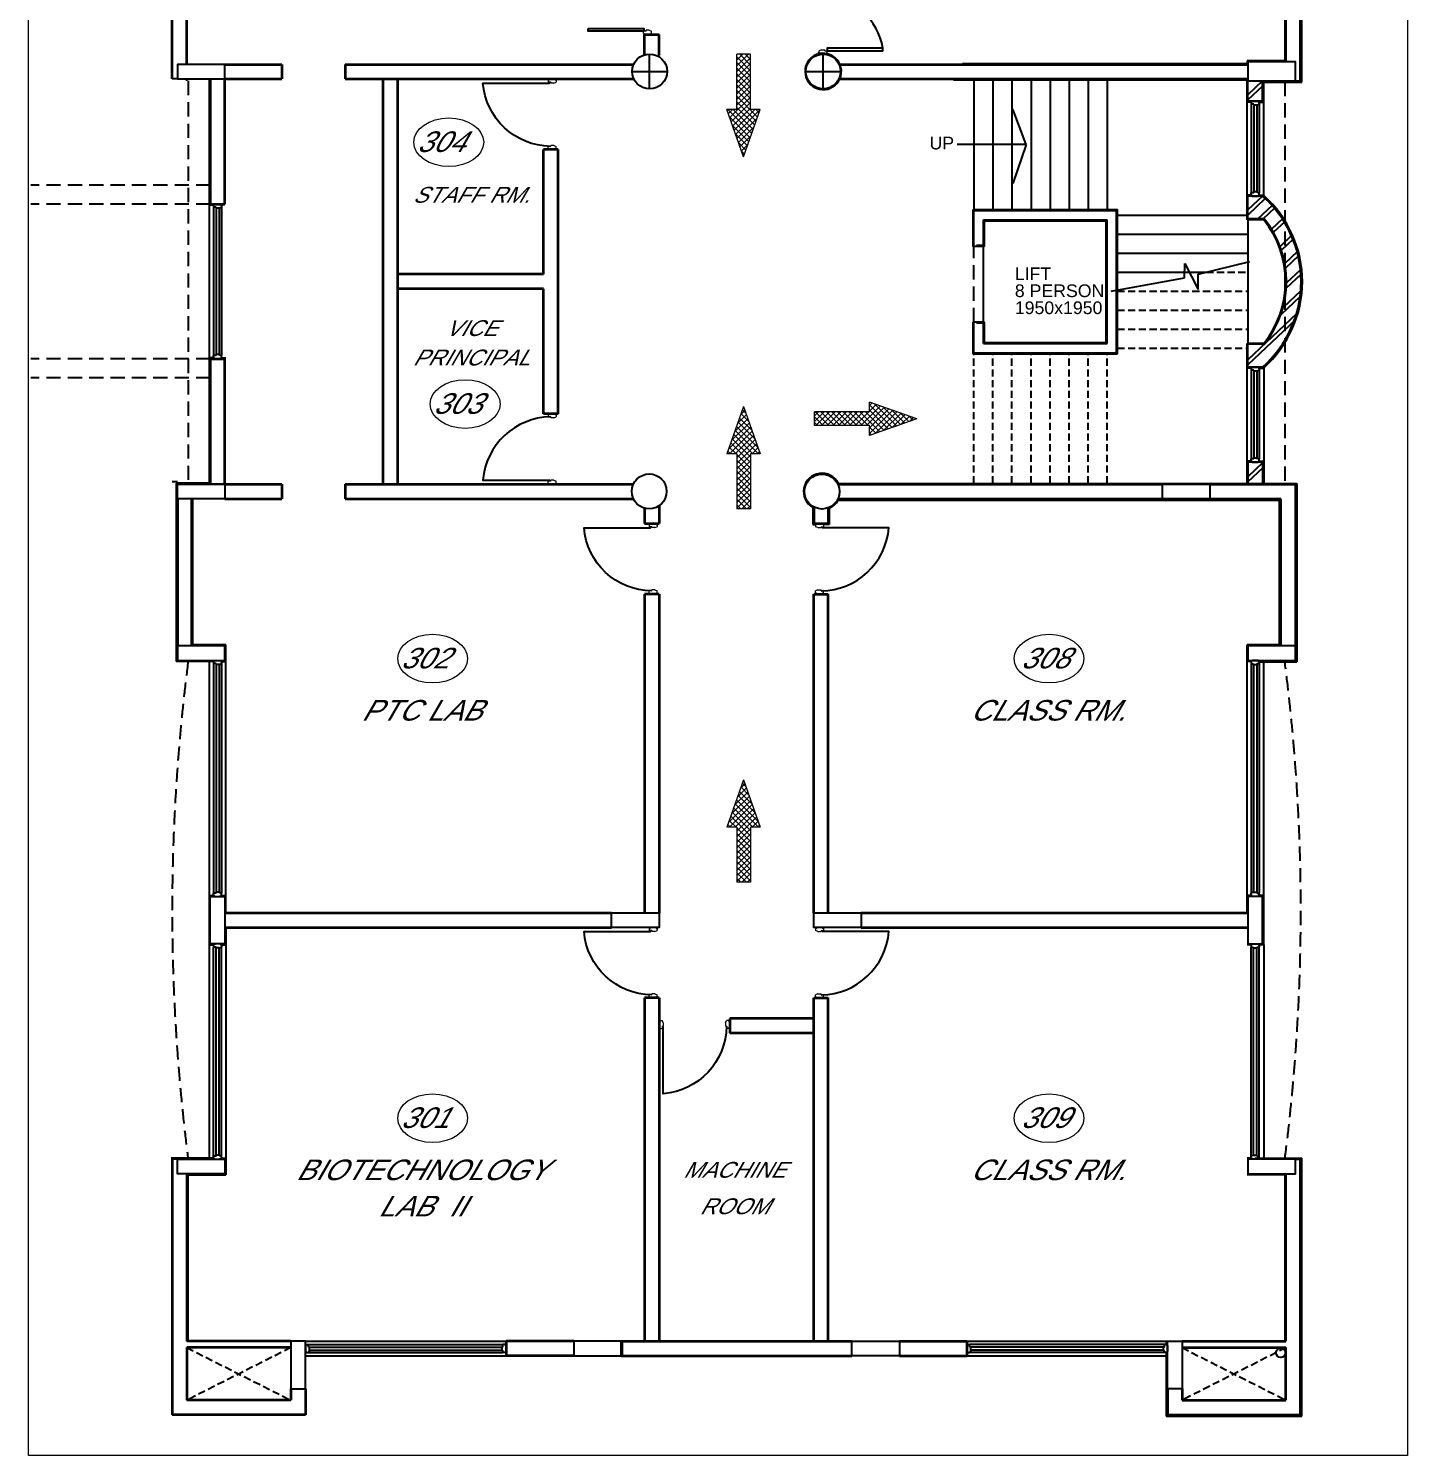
# Model space of a CAD drawing. Extents: x 681461 to 1380439, y -183990 to 19328.
# Drawn here: x 757533 to 779300, y -183990 to -161462 of the extents above; entities that cross this region are included whole.
import ezdxf
from ezdxf.enums import TextEntityAlignment as Align

# ---------------------------------------------------------------- set-up
doc = ezdxf.new("R2010")
doc.units = 0
doc.header["$LTSCALE"] = 900
doc.header["$MEASUREMENT"] = 0
doc.linetypes.add('HIDDEN', pattern=[0.375, 0.25, -0.125])
doc.linetypes.add('HIDDEN2', pattern=[0.1875, 0.125, -0.0625])
for name, color, linetype in [('1', 7, 'CONTINUOUS'), ('DIM', 5, 'CONTINUOUS'), ('door', 163, 'CONTINUOUS'), ('FUR', 2, 'CONTINUOUS'), ('MISC', 7, 'CONTINUOUS'), ('PLA', 9, 'CONTINUOUS'), ('TEXT', 2, 'CONTINUOUS'), ('WALL', 1, 'CONTINUOUS'), ('win', 4, 'CONTINUOUS')]:
    doc.layers.add(name, color=color, linetype=linetype)
doc.layers.add('COL', color=6, linetype='CONTINUOUS', lineweight=25)
doc.styles.add('ROMANS', font='arial.ttf')
pattern_1 = [(45, (62029.65, 5956.05), (-44.194174, 44.194174), []), (135, (62029.65, 5956.05), (-44.194174, -44.194174), [])]

# ---------------------------------------------------------------- blocks, each defined once
blk = doc.blocks.new('REDFRAME')
at = {"layer": '1', "linetype": 'ByBlock', "lineweight": 13}
for p, q in [((-95, 0), (-95, -15)), ((-95, 0), (0, 0)), ((0, 0), (0, -15)), ((-110, -15), (-110, -50)), ((-110, -15), (-95, -15)), ((-110, -15), (-110, -50)), ((-72, -50), (-110, -50)), ((-72, -50), (-72, -65)), ((-22, -65), (-72, -65)), ((-22, -65), (15, -50)), ((0, -15), (15, -15)), ((15, -15), (15, -50))]:
    blk.add_line(p, q, dxfattribs=at)

msp = doc.modelspace()

# ---------------------------------------------------------------- hatches: boundary and pattern name
at = {"layer": 'door', "linetype": 'ByBlock', "lineweight": 13, "ltscale": 1.25}
h = msp.add_hatch(dxfattribs=at)
h.set_pattern_fill('ANSI37', color=3, scale=500)
h.set_pattern_definition(pattern_1)
h.paths.add_polyline_path([(768928.6, -162740.5), (768928.6, -161869.5), (768712.6, -161869.5), (768712.6, -162740.5), (768557.6, -162740.5), (768820.6, -163485.5), (769083.6, -162740.5)])
h = msp.add_hatch(dxfattribs=at)
h.set_pattern_fill('ANSI37', color=3, scale=500, angle=-90)
h.set_pattern_definition([(315, (944940.16, 539169.05), (44.194174, 44.194174), []), (45, (944940.16, 539169.05), (-44.194174, 44.194174), [])])
h.paths.add_polyline_path([(770809.2, -167730), (770809.2, -167885), (771554.2, -167622), (770809.2, -167359), (770809.2, -167514), (769938.2, -167514), (769938.2, -167730)])
h = msp.add_hatch(dxfattribs=at)
h.set_pattern_fill('ANSI37', color=3, scale=500)
h.set_pattern_definition(pattern_1)
h.paths.add_polyline_path([(768928.6, -168175), (769083.6, -168175), (768820.6, -167430), (768557.6, -168175), (768712.6, -168175), (768712.6, -169046), (768928.6, -169046)])
h = msp.add_hatch(dxfattribs=at)
h.set_pattern_fill('ANSI37', color=3, scale=500)
h.set_pattern_definition([(45, (62029.65, 61.05), (-44.194174, 44.194174), []), (135, (62029.65, 61.05), (-44.194174, -44.194174), [])])
h.paths.add_polyline_path([(768928.6, -174070), (769083.6, -174070), (768820.6, -173325), (768557.6, -174070), (768712.6, -174070), (768712.6, -174941), (768928.6, -174941)])

# ---------------------------------------------------------------- linework, layer by layer
at = {"layer": 'COL'}
for points in [[(759882.1, -168657.7), (760632.1, -168657.7), (760632.1, -168887.7), (759882.1, -168887.7)], [(759882.1, -171437.9), (760632.1, -171437.9), (760632.1, -171207.9), (759882.1, -171207.9)], [(776782.1, -171437.9), (777532.1, -171437.9), (777532.1, -171207.9), (776782.1, -171207.9)], [(777012.1, -175912.9), (777012.1, -175162.9), (776782.1, -175162.9), (776782.1, -175912.9)], [(761902.1, -182937.9), (761902.1, -182187.9), (761672.1, -182187.9), (761672.1, -182937.9)], [(766138.7, -182187.9), (766138.7, -182417.9), (766888.7, -182417.9), (766888.7, -182187.9)], [(771278.7, -182187.9), (771278.7, -182417.9), (770528.7, -182417.9), (770528.7, -182187.9)], [(775512.1, -182187.7), (775742.1, -182187.7), (775742.1, -182939.7), (775512.1, -182939.7)]]:
    msp.add_lwpolyline(points, close=True, dxfattribs=at)
at = {"layer": 'COL', "ltscale": 500}
msp.add_lwpolyline([(775432.1, -168658.2), (776182.1, -168658.2), (776182.1, -168887.7), (775432.1, -168887.7)], close=True, dxfattribs=at)
at = {"layer": 'COL', "color": 6, "ltscale": 500}
for points in [[(760402.1, -175162.9), (760632.1, -175162.9), (760632.1, -175912.9), (760402.1, -175912.9)], [(766737.1, -175422.9), (767487.1, -175422.9), (767487.1, -175652.9), (766737.1, -175652.9)], [(769927.1, -175422.9), (770677.1, -175422.9), (770677.1, -175652.9), (769927.1, -175652.9)]]:
    msp.add_lwpolyline(points, close=True, dxfattribs=at)
at = {"layer": 'COL'}
for centre in [(767330.5, -168769.7), (770057.5, -168772.9)]:
    msp.add_circle(centre, 275, dxfattribs=at)
at = {"layer": 'DIM', "ltscale": 500}
msp.add_circle((777299.4, -182368.9), 75, dxfattribs=at)
at = {"layer": 'door', "color": 7, "lineweight": 35, "ltscale": 1.25}
for p, q in [((759802.1, -162257.7), (759802.1, -159474.7)), ((777611.8, -162289.7), (777611.8, -159474.7)), ((760032.1, -162027.7), (760032.1, -159704.7)), ((777381.8, -161989.7), (777381.8, -159704.7)), ((767257.1, -161555.3), (767487.1, -161555.3)), ((767257.1, -161889.9), (767257.1, -161555.3)), ((767487.1, -161889.9), (767487.1, -161555.3)), ((760632.1, -162027.7), (761532.1, -162027.7)), ((761532.1, -162027.7), (761532.1, -162257.7)), ((762532.1, -162027.7), (762532.1, -162257.7)), ((762532.1, -162027.7), (767086, -162027.7)), ((770341.1, -162027.7), (776782.1, -162027.7)), ((760402.1, -162257.7), (760402.1, -164234.7)), ((760632.1, -162257.7), (761532.1, -162257.7)), ((760632.1, -164234.7), (760632.1, -162257.7)), ((762532.1, -162257.7), (767088.7, -162257.7)), ((763132.1, -168657.7), (763132.1, -162257.7)), ((763362.1, -168657.7), (763362.1, -162257.7)), ((770338.5, -162257.7), (776782.1, -162257.7)), ((765662.1, -165342.7), (765662.1, -163372.4)), ((765892.1, -163372.4), (765662.1, -163372.4)), ((765892.1, -167543.1), (765892.1, -163372.4)), ((760402.1, -164234.7), (760632.1, -164234.7)), ((765662.1, -165342.7), (763362.1, -165342.7)), ((765662.1, -165572.7), (763362.1, -165572.7)), ((765662.1, -167543.1), (765662.1, -165572.7)), ((760402.1, -166674.7), (760402.1, -168657.7)), ((760402.1, -166674.7), (760632.1, -166674.7)), ((760632.1, -168657.7), (760632.1, -166674.7)), ((765892.1, -167543.1), (765662.1, -167543.1)), ((760632.1, -168657.7), (761532.1, -168657.7)), ((761532.1, -168657.7), (761532.1, -168887.7)), ((762532.1, -168657.7), (762532.1, -168887.7)), ((762532.1, -168657.7), (767079.4, -168657.7)), ((770307.2, -168657.7), (775432.1, -168657.7)), ((776182.1, -168657.7), (776782.1, -168657.7)), ((776745, -168657.7), (777532.1, -168657.7)), ((777532.1, -168657.7), (777532.1, -171207.9)), ((759882.1, -168887.7), (759882.1, -171207.9)), ((760112.1, -171207.9), (760112.1, -168887.7)), ((760632.1, -168887.7), (761532.1, -168887.7)), ((762532.1, -168887.7), (767082.1, -168887.7)), ((770307.4, -168887.7), (775432.1, -168887.7)), ((776182.1, -168887.7), (777302.1, -168887.7)), ((777302.1, -171207.9), (777302.1, -168887.7)), ((767257.1, -169034.8), (767257.1, -169276.7)), ((767487.1, -168995.8), (767487.1, -169276.7)), ((769927.1, -169015.1), (769927.1, -169276.7)), ((770157.1, -169029.2), (770157.1, -169276.7)), ((767257.1, -169276.7), (767487.1, -169276.7)), ((769927.1, -169276.7), (770157.1, -169276.7)), ((767257.1, -170391.4), (767257.1, -175422.9)), ((767487.1, -170391.4), (767257.1, -170391.4)), ((767487.1, -170391.4), (767487.1, -175422.9)), ((769927.1, -175422.9), (769927.1, -170391.4)), ((769927.1, -170391.4), (770157.1, -170391.4)), ((770157.1, -175422.9), (770157.1, -170391.4)), ((760632.1, -175422.9), (766737.1, -175422.9)), ((770677.1, -175422.9), (776782.1, -175422.9)), ((760632.1, -175652.9), (766737.1, -175652.9)), ((770677.1, -175652.9), (776782.1, -175652.9)), ((767257.1, -176767.6), (767257.1, -182186.9)), ((767487.1, -176767.6), (767257.1, -176767.6)), ((767487.1, -176767.6), (767487.1, -182186.9)), ((769927.1, -182186.9), (769927.1, -176767.6)), ((769927.1, -176767.6), (770157.1, -176767.6)), ((770157.1, -182186.9), (770157.1, -176767.6)), ((769927.1, -177092.9), (768601.8, -177092.9)), ((768601.8, -177092.9), (768601.8, -177322.9)), ((769927.1, -177322.9), (768601.8, -177322.9)), ((759802.1, -179312.9), (759802.1, -183347.9)), ((777612.1, -183347.9), (777612.1, -179312.9)), ((760032.1, -179542.9), (760032.1, -182187.9)), ((777382.1, -182187.9), (777382.1, -179542.9)), ((761672.1, -182187.9), (760032.1, -182187.9)), ((765072.1, -182187.9), (765072.1, -182417.9)), ((766138.7, -182187.9), (765072.1, -182187.9)), ((766888.7, -182187.9), (770528.7, -182187.9)), ((771278.7, -182187.9), (772342.1, -182187.8)), ((772342.1, -182187.8), (772342.1, -182417.9)), ((775742.1, -182187.9), (777382.1, -182187.9)), ((760032.1, -182287.9), (760032.1, -183117.9)), ((761672.1, -182287.9), (760032.1, -182287.9)), ((766138.7, -182417.9), (765072.1, -182417.9)), ((766888.7, -182417.9), (770528.7, -182417.9)), ((771278.7, -182417.7), (772342.1, -182417.7)), ((775742.1, -182287.9), (777382.1, -182287.9)), ((777382.1, -183117.9), (777382.1, -182287.9)), ((761672.1, -183117.9), (760032.1, -183117.9)), ((761672.1, -182937.9), (761672.1, -183117.9)), ((761902.1, -182937.9), (761902.1, -183347.9)), ((775512.1, -182939.7), (775512.1, -183347.9)), ((775742.1, -182939.7), (775742.1, -183117.9)), ((775742.1, -183117.9), (777382.1, -183117.9)), ((761902.1, -183347.9), (759802.1, -183347.9)), ((775512.1, -183347.9), (777612.1, -183347.9))]:
    msp.add_line(p, q, dxfattribs=at)
at = {"layer": 'door', "color": 4, "linetype": 'ByBlock', "ltscale": 1.25}
for p, q in [((767337.1, -162414.7), (767337.1, -161864.7)), ((770077.1, -162414.7), (770077.1, -161864.7)), ((767062.1, -162139.7), (767612.1, -162139.7)), ((769802.1, -162139.7), (770352.1, -162139.7))]:
    msp.add_line(p, q, dxfattribs=at)
at = {"layer": 'door', "color": 3, "linetype": 'ByBlock', "lineweight": 13, "ltscale": 1.25}
for p, q in [((768712.6, -162740.5), (768712.6, -161869.5)), ((768928.6, -161869.5), (768712.6, -161869.5)), ((768928.6, -162740.5), (768928.6, -161869.5)), ((768820.6, -163485.5), (768557.6, -162740.5)), ((768712.6, -162740.5), (768557.6, -162740.5)), ((768820.6, -163485.5), (769083.6, -162740.5)), ((769083.6, -162740.5), (768928.6, -162740.5)), ((771554.2, -167622), (770809.2, -167359)), ((770809.2, -167514), (770809.2, -167359)), ((768820.6, -167430), (768557.6, -168175)), ((768820.6, -167430), (769083.6, -168175)), ((770809.2, -167514), (769938.2, -167514)), ((769938.2, -167730), (769938.2, -167514)), ((770809.2, -167730), (769938.2, -167730)), ((771554.2, -167622), (770809.2, -167885)), ((770809.2, -167885), (770809.2, -167730)), ((768712.6, -168175), (768557.6, -168175)), ((768712.6, -168175), (768712.6, -169046)), ((769083.6, -168175), (768928.6, -168175)), ((768928.6, -168175), (768928.6, -169046)), ((768928.6, -169046), (768712.6, -169046)), ((768820.6, -173325), (768557.6, -174070)), ((768820.6, -173325), (769083.6, -174070)), ((768712.6, -174070), (768557.6, -174070)), ((768712.6, -174070), (768712.6, -174941)), ((769083.6, -174070), (768928.6, -174070)), ((768928.6, -174070), (768928.6, -174941)), ((768928.6, -174941), (768712.6, -174941))]:
    msp.add_line(p, q, dxfattribs=at)
at = {"layer": 'door', "color": 222, "linetype": 'ByBlock', "lineweight": 13, "ltscale": 1.25}
msp.add_lwpolyline([(757532.6, -120785.9), (779299.6, -120785.9), (779299.6, -183990), (757532.6, -183990)], close=True, dxfattribs=at)
at = {"layer": 'door', "color": 4, "linetype": 'ByBlock', "lineweight": 9, "ltscale": 1.25}
for centre in [(764166.6, -163257), (764424.6, -167391), (763910.6, -171410), (773641.6, -171410), (763910.6, -178665), (773641.6, -178665)]:
    msp.add_ellipse(centre, major_axis=(-551, 0), ratio=0.6969147, dxfattribs=at)
at = {"layer": 'FUR', "color": 2}
for p, q in [((775778, -165400.4), (775783.3, -165171.6)), ((775783.3, -165171.6), (775996.6, -165581.8)), ((775996.6, -165338.7), (776808.9, -165139.4)), ((775996.6, -165581.8), (775996.6, -165338.7)), ((774620.9, -165609.6), (775778, -165400.4))]:
    msp.add_line(p, q, dxfattribs=at)
at = {"layer": 'MISC', "color": 1, "linetype": 'HIDDEN2'}
for p, q in [((776122.8, -165307.7), (776782.1, -165307.7)), ((774722.1, -165607.7), (776782.1, -165607.7)), ((774722.1, -165907.7), (776782.1, -165907.7)), ((774722.1, -166207.7), (776782.1, -166207.7)), ((772457.1, -168642.7), (772457.1, -166597.7)), ((772757.1, -168642.7), (772757.1, -166597.7)), ((773057.1, -168642.7), (773057.1, -166597.7)), ((773357.1, -168642.7), (773357.1, -166597.7)), ((773657.1, -168642.7), (773657.1, -166597.7)), ((773957.1, -168642.7), (773957.1, -166597.7)), ((774257.1, -168642.7), (774257.1, -166597.7)), ((774557.1, -168642.7), (774557.1, -166597.7)), ((774722.1, -166507.7), (776767.1, -166507.7))]:
    msp.add_line(p, q, dxfattribs=at)
at = {"layer": 'PLA'}
for p, q in [((759862.1, -168637.7), (759862.1, -171452.9)), ((760382.1, -168637.7), (759862.1, -168637.7)), ((760127.1, -171192.9), (760127.1, -168902.7)), ((769912.1, -169023.9), (769912.1, -169291.7)), ((770172.1, -169036.1), (770172.1, -169291.7)), ((769912.1, -169291.7), (769957.1, -169291.7)), ((770172.1, -169291.7), (770082.1, -169291.7)), ((760647.1, -175407.9), (760647.1, -171192.9)), ((760454.6, -171452.9), (759862.1, -171452.9)), ((760382.1, -171452.9), (760382.1, -175147.9)), ((760579.6, -171452.9), (760647.1, -171452.9)), ((760382.1, -175147.9), (760454.6, -175147.9)), ((760579.6, -175147.9), (760647.1, -175147.9)), ((760647.1, -175667.9), (760647.1, -179297.9)), ((760382.1, -175927.9), (760382.1, -179297.9)), ((777032.1, -175927.9), (777032.1, -179297.9))]:
    msp.add_line(p, q, dxfattribs=at)
at = {"layer": 'PLA', "linetype": 'ByBlock'}
for p, q in [((770316.6, -168642.7), (777552.1, -168642.7)), ((777552.1, -168642.7), (777552.1, -171457.9)), ((770312.5, -168907.7), (777282.1, -168907.7)), ((777282.1, -171192.9), (777282.1, -168907.7)), ((776767.1, -175407.9), (776767.1, -171192.9)), ((777282.1, -171192.9), (776767.1, -171192.9)), ((776834.6, -171452.9), (776767.1, -171452.9)), ((776959.6, -171457.9), (777552.1, -171457.9)), ((777032.1, -175927.9), (777032.1, -171457.9)), ((776834.6, -175147.9), (776767.1, -175147.9)), ((777032.1, -175147.9), (776959.6, -175147.9)), ((776892.1, -179297.9), (777632.1, -179297.9)), ((777632.1, -183367.9), (777632.1, -179297.9)), ((777367.1, -179557.9), (776767.1, -179557.9)), ((777367.1, -182172.7), (777367.1, -179557.9)), ((775492.1, -183367.9), (777632.1, -183367.9))]:
    msp.add_line(p, q, dxfattribs=at)
at = {"layer": 'PLA', "color": 8, "linetype": 'ByBlock'}
for p, q in [((760382.1, -175147.9), (760382.1, -175927.9)), ((760382.1, -175927.9), (760454.6, -175927.9)), ((760579.6, -175927.9), (760647.1, -175927.9)), ((776834.6, -175927.9), (776767.1, -175927.9)), ((777032.1, -175927.9), (776959.6, -175927.9))]:
    msp.add_line(p, q, dxfattribs=at)
at = {"layer": 'PLA', "color": 8}
msp.add_line((760647.1, -175927.9), (760647.1, -175667.9), dxfattribs=at)
at = {"layer": 'PLA', "color": 6, "ltscale": 500}
for points in [[(759882.1, -179312.9), (760632.1, -179312.9), (760632.1, -179542.9), (759882.1, -179542.9)], [(777532.1, -179312.9), (776782.1, -179312.9), (776782.1, -179542.9), (777532.1, -179542.9)]]:
    msp.add_lwpolyline(points, close=True, dxfattribs=at)
at = {"layer": 'PLA', "linetype": 'ByBlock'}
msp.add_arc((770057.5, -168772.9), 290, 26.68161, 239.92592, dxfattribs=at)
at = {"layer": 'PLA'}
msp.add_arc((770057.5, -168769.7), 290, 293.29294, 331.58461, dxfattribs=at)
at = {"layer": 'WALL', "color": 8, "linetype": 'ByBlock'}
for p, q in [((777631.8, -162309.7), (777631.8, -159459.7)), ((770014.6, -161849.7), (769994.6, -161849.7)), ((776767.1, -161974.7), (776767.1, -162012.7)), ((772132.1, -162272.7), (776767.1, -162272.7)), ((776767.1, -164482.7), (776767.1, -162272.7)), ((777012.1, -162289.7), (776782.1, -162507.8)), ((777012.1, -162370.6), (776782.1, -162588.7)), ((777032.1, -164098.7), (777032.1, -162309.7)), ((777032.1, -162309.7), (777631.8, -162309.7)), ((776834.6, -162622.7), (776767.1, -162622.7)), ((776959.6, -162622.7), (777032.1, -162622.7)), ((776834.6, -162657.7), (776834.6, -164057.7)), ((776872.6, -162672.7), (776872.6, -164042.7)), ((776922.6, -162672.7), (776922.6, -164042.7)), ((776959.6, -162657.7), (776959.6, -164057.7)), ((776834.6, -164092.7), (776767.1, -164092.7)), ((777012.1, -164107.7), (776782.1, -164325.8)), ((777055.6, -164147.4), (776782.1, -164406.7)), ((776959.6, -164092.7), (777032.1, -164092.7)), ((760454.6, -164249.7), (760382.1, -164249.7)), ((760454.6, -164284.7), (760454.6, -166624.7)), ((760492.6, -164299.7), (760492.6, -166609.7)), ((760542.6, -164299.7), (760542.6, -166609.7)), ((760579.6, -164284.7), (760579.6, -166624.7)), ((777162.1, -164254.7), (776932.1, -164472.8)), ((777199.5, -164300.2), (777022.8, -164467.7)), ((777032.3, -164482.7), (776767.1, -164482.7)), ((777325.1, -164466.7), (777154, -164628.9)), ((777362.5, -164512.2), (777185.8, -164679.7)), ((777469, -164731.4), (777288.8, -164902.2)), ((777492.1, -164790.4), (777310.3, -164962.8)), ((777559.6, -164988.9), (777364.4, -165174)), ((777582.7, -165047.9), (777375.6, -165244.2)), ((777616.7, -165345.3), (777386.7, -165563.4)), ((777611.6, -165269.3), (777390.1, -165479.3)), ((777599.7, -165699.3), (777299.6, -165983.8)), ((777614.2, -165604.7), (777335.5, -165868.9)), ((777546.9, -165966.7), (776782.1, -166691.6)), ((777532.4, -166061.3), (776782.1, -166772.5)), ((776767.1, -168642.7), (776767.1, -166432.7)), ((777039.5, -166432.7), (776767.1, -166432.7)), ((760454.6, -166659.7), (760382.1, -166659.7)), ((760579.6, -166659.7), (760647.1, -166659.7)), ((776834.6, -166822.7), (776767.1, -166822.7)), ((776834.6, -166857.7), (776834.6, -168257.7)), ((776872.6, -166872.7), (776872.6, -168242.7)), ((776922.6, -166872.7), (776922.6, -168242.7)), ((776959.6, -166822.7), (777032.1, -166822.7)), ((776959.6, -166857.7), (776959.6, -168257.7)), ((777032.1, -166816.7), (777032.1, -168638.2)), ((776834.6, -168292.7), (776767.1, -168292.7)), ((777012.1, -168320.6), (776782.1, -168538.7)), ((777012.1, -168401.5), (776782.1, -168619.6)), ((776959.6, -168292.7), (777032.1, -168292.7)), ((776834.6, -171487.9), (776834.6, -175112.9)), ((776871.6, -171502.9), (776871.6, -175097.9)), ((776921.6, -171502.9), (776921.6, -175098)), ((776959.6, -171487.9), (776959.6, -175112.8)), ((760382.1, -177492.5), (760382.1, -177492.5)), ((777032.1, -177492.5), (777032.1, -177492.5)), ((761902.1, -182187.9), (765072.1, -182187.9)), ((761952.1, -182240.4), (765022.1, -182240.4)), ((766903.7, -182172.9), (766903.7, -182437.9)), ((772342.1, -182187.8), (775512.1, -182187.7)), ((775462.1, -182240.4), (772392.1, -182240.4)), ((761902.1, -182417.9), (765072.1, -182417.9)), ((761952.1, -182365.4), (765022.1, -182365.4)), ((761967.1, -182278.4), (765007.1, -182278.4)), ((761967.1, -182328.4), (765007.1, -182328.4)), ((772342.1, -182417.8), (775512.1, -182417.7)), ((775462.1, -182365.4), (772392.1, -182365.4)), ((775447.1, -182278.4), (772407.1, -182278.4)), ((775447.1, -182328.4), (772407.1, -182328.4)), ((775492.1, -182437.7), (775492.1, -183367.9))]:
    msp.add_line(p, q, dxfattribs=at)
at = {"layer": 'WALL', "color": 8}
for p, q in [((777366.8, -161974.7), (777366.8, -159719.7)), ((772277.1, -162012.7), (776767.1, -162012.7)), ((777366.8, -161974.7), (776767.1, -161974.7)), ((760382.1, -162277.7), (760382.1, -168637.7)), ((772442.1, -164317.7), (774722.1, -164317.7)), ((772442.1, -164901.8), (772442.1, -164317.7)), ((774722.1, -166597.7), (774722.1, -164317.7)), ((772622.1, -164497.7), (774542.1, -164497.7)), ((772622.1, -164901.8), (772622.1, -164497.7)), ((774542.1, -166417.7), (774542.1, -164497.7)), ((772622.1, -164901.8), (772442.1, -164901.8)), ((772442.1, -166597.7), (772442.1, -166098.4)), ((772622.1, -166098.4), (772442.1, -166098.4)), ((772622.1, -166417.7), (772622.1, -166098.4)), ((772622.1, -166417.7), (774542.1, -166417.7)), ((772442.1, -166597.7), (774722.1, -166597.7)), ((760382.1, -168637.7), (759862.1, -168637.7)), ((760647.1, -171192.9), (760127.1, -171192.9)), ((760454.6, -179297.9), (759782.1, -179297.9)), ((760579.6, -179297.9), (760647.1, -179297.9)), ((760647.1, -179297.9), (760647.1, -179557.9)), ((776834.6, -179297.9), (776767.1, -179297.9)), ((760047.1, -179557.9), (760647.1, -179557.9)), ((760047.1, -179557.9), (760047.1, -182172.9)), ((775497.1, -182240.4), (775497.1, -182172.9)), ((775492.1, -182365.4), (775492.1, -182437.9))]:
    msp.add_line(p, q, dxfattribs=at)
at = {"layer": 'WALL'}
for p, q in [((759882.1, -162257.7), (759802.1, -162257.7)), ((776782.1, -162607.7), (776782.1, -162289.7)), ((777012.1, -162607.7), (777012.1, -162289.7)), ((777532.1, -162289.7), (777611.8, -162289.7)), ((777012.1, -162607.7), (776782.1, -162607.7)), ((776782.1, -164467.7), (776782.1, -164107.7)), ((777012.1, -164107.7), (776782.1, -164107.7)), ((777039.5, -164467.7), (776782.1, -164467.7)), ((776782.1, -164482.7), (776782.1, -166432.7)), ((772607.1, -166098.4), (772607.1, -164886.8)), ((776782.1, -166807.7), (776782.1, -166447.7)), ((777039.5, -166447.7), (776782.1, -166447.7)), ((777012.1, -166807.7), (776782.1, -166807.7)), ((760402.1, -168364.7), (760402.1, -168657.7)), ((760632.1, -168657.7), (760632.1, -168364.7)), ((777012.1, -168307.7), (776782.1, -168307.7)), ((776782.1, -168307.7), (776782.1, -168658.2)), ((777012.1, -168307.7), (777012.1, -168658.2)), ((759882.1, -179312.9), (759802.1, -179312.9)), ((777532.1, -179312.9), (777612.1, -179312.9))]:
    msp.add_line(p, q, dxfattribs=at)
at = {"layer": 'WALL', "color": 5, "linetype": 'HIDDEN'}
for p, q in [((760032.1, -162289.7), (760032.1, -162257.7)), ((760052.1, -162289.7), (760052.1, -168616.4)), ((760052.1, -162289.7), (760052.1, -168616.4)), ((777361.8, -162302.6), (777361.8, -168616.4)), ((759882.1, -168619.7), (759802.1, -168619.7))]:
    msp.add_line(p, q, dxfattribs=at)
at = {"layer": 'WALL', "color": 1}
for p, q in [((772457.1, -162257.7), (772457.1, -164317.7)), ((772757.1, -162257.7), (772757.1, -164317.7)), ((773057.1, -162257.7), (773057.1, -164317.7)), ((773357.1, -162257.7), (773357.1, -164317.7)), ((773657.1, -162257.7), (773657.1, -164317.7)), ((773957.1, -162257.7), (773957.1, -164317.7)), ((774257.1, -162257.7), (774257.1, -164317.7)), ((774557.1, -162257.7), (774557.1, -164317.7)), ((774722.1, -164407.7), (776767.1, -164407.7)), ((774722.1, -164707.7), (776782.1, -164707.7)), ((774722.1, -165007.7), (776782.1, -165007.7)), ((774722.1, -165307.7), (776122.8, -165307.7))]:
    msp.add_line(p, q, dxfattribs=at)
at = {"layer": 'WALL', "color": 1, "linetype": 'ByBlock'}
for p, q in [((776834.6, -162622.7), (776849.6, -162622.7)), ((776834.6, -162622.7), (776834.6, -162657.7)), ((776834.6, -162622.7), (776834.6, -162657.7)), ((776849.6, -162607.7), (776944.6, -162607.7)), ((776849.6, -162607.7), (776849.6, -162622.7)), ((776944.6, -162607.7), (776944.6, -162622.7)), ((776944.6, -162622.7), (776959.6, -162622.7)), ((776959.6, -162622.7), (776959.6, -162657.7)), ((776872.6, -162657.7), (776834.6, -162657.7)), ((776872.6, -162657.7), (776872.6, -162672.7)), ((776922.6, -162672.7), (776872.6, -162672.7)), ((776922.6, -162672.7), (776959.6, -162657.7)), ((776872.6, -164057.7), (776834.6, -164057.7)), ((776834.6, -164092.7), (776834.6, -164057.7)), ((776834.6, -164092.7), (776834.6, -164057.7)), ((776834.6, -164092.7), (776849.6, -164092.7)), ((776849.6, -164107.7), (776849.6, -164092.7)), ((776849.6, -164107.7), (776944.6, -164107.7)), ((776922.6, -164042.7), (776872.6, -164042.7)), ((776872.6, -164057.7), (776872.6, -164042.7)), ((776922.6, -164042.7), (776959.6, -164057.7)), ((776944.6, -164107.7), (776944.6, -164092.7)), ((776944.6, -164092.7), (776959.6, -164092.7)), ((776959.6, -164092.7), (776959.6, -164057.7)), ((760454.6, -164249.7), (760469.6, -164249.7)), ((760454.6, -164249.7), (760454.6, -164284.7)), ((760454.6, -164249.7), (760454.6, -164284.7)), ((760492.6, -164284.7), (760454.6, -164284.7)), ((760469.6, -164234.7), (760564.6, -164234.7)), ((760469.6, -164234.7), (760469.6, -164249.7)), ((760492.6, -164284.7), (760492.6, -164299.7)), ((760542.6, -164299.7), (760492.6, -164299.7)), ((760542.6, -164299.7), (760579.6, -164284.7)), ((760564.6, -164234.7), (760564.6, -164249.7)), ((760564.6, -164249.7), (760579.6, -164249.7)), ((760579.6, -164249.7), (760579.6, -164284.7)), ((760454.6, -166659.7), (760454.6, -166624.7)), ((760454.6, -166659.7), (760454.6, -166624.7)), ((760492.6, -166624.7), (760454.6, -166624.7)), ((760454.6, -166659.7), (760469.6, -166659.7)), ((760469.6, -166674.7), (760469.6, -166659.7)), ((760469.6, -166674.7), (760564.6, -166674.7)), ((760492.6, -166624.7), (760492.6, -166609.7)), ((760542.6, -166609.7), (760492.6, -166609.7)), ((760542.6, -166609.7), (760579.6, -166624.7)), ((760564.6, -166659.7), (760579.6, -166659.7)), ((760564.6, -166674.7), (760564.6, -166659.7)), ((760579.6, -166659.7), (760579.6, -166624.7)), ((776834.6, -166822.7), (776849.6, -166822.7)), ((776834.6, -166822.7), (776834.6, -166857.7)), ((776834.6, -166822.7), (776834.6, -166857.7)), ((776872.6, -166857.7), (776834.6, -166857.7)), ((776849.6, -166807.7), (776944.6, -166807.7)), ((776849.6, -166807.7), (776849.6, -166822.7)), ((776872.6, -166857.7), (776872.6, -166872.7)), ((776922.6, -166872.7), (776872.6, -166872.7)), ((776922.6, -166872.7), (776959.6, -166857.7)), ((776944.6, -166807.7), (776944.6, -166822.7)), ((776944.6, -166822.7), (776959.6, -166822.7)), ((776959.6, -166822.7), (776959.6, -166857.7)), ((776834.6, -168292.7), (776834.6, -168257.7)), ((776834.6, -168292.7), (776834.6, -168257.7)), ((776872.6, -168257.7), (776834.6, -168257.7)), ((776872.6, -168257.7), (776872.6, -168242.7)), ((776922.6, -168242.7), (776872.6, -168242.7)), ((776922.6, -168242.7), (776959.6, -168257.7)), ((776959.6, -168292.7), (776959.6, -168257.7)), ((776834.6, -168292.7), (776849.6, -168292.7)), ((776849.6, -168307.7), (776849.6, -168292.7)), ((776849.6, -168307.7), (776944.6, -168307.7)), ((776944.6, -168292.7), (776959.6, -168292.7)), ((776944.6, -168307.7), (776944.6, -168292.7)), ((760454.6, -171452.9), (760454.6, -171487.9)), ((760454.6, -171452.9), (760454.6, -171487.9)), ((760454.6, -171452.9), (760469.6, -171452.9)), ((760492.6, -171487.9), (760454.6, -171487.9)), ((760469.6, -171437.9), (760564.6, -171437.9)), ((760469.6, -171437.9), (760469.6, -171452.9)), ((760492.6, -171487.9), (760492.6, -171502.9)), ((760542.6, -171502.9), (760492.6, -171502.9)), ((760542.6, -171502.9), (760579.6, -171487.9)), ((760564.6, -171437.9), (760564.6, -171452.9)), ((760564.6, -171452.9), (760579.6, -171452.9)), ((760579.6, -171452.9), (760579.6, -171487.9)), ((776849.6, -171452.9), (776834.6, -171452.9)), ((776834.6, -171452.9), (776834.6, -171487.9)), ((776871.6, -171502.9), (776834.6, -171487.9)), ((776849.6, -171437.9), (776849.6, -171452.9)), ((776944.6, -171437.9), (776849.6, -171437.9)), ((776871.6, -171502.9), (776921.6, -171502.9)), ((776921.6, -171487.9), (776921.6, -171502.9)), ((776921.6, -171487.9), (776959.6, -171487.9)), ((776944.6, -171437.9), (776944.6, -171452.9)), ((776959.6, -171452.9), (776944.6, -171452.9)), ((776959.6, -171452.9), (776959.6, -171487.9)), ((776959.6, -171452.9), (776959.6, -171487.9)), ((760492.6, -175112.9), (760454.6, -175112.9)), ((760454.6, -175147.9), (760454.6, -175112.9)), ((760454.6, -175147.9), (760454.6, -175112.9)), ((760454.6, -175147.9), (760469.6, -175147.9)), ((760469.6, -175162.9), (760469.6, -175147.9)), ((760469.6, -175162.9), (760564.6, -175162.9)), ((760542.6, -175097.9), (760492.6, -175097.9)), ((760492.6, -175112.9), (760492.6, -175097.9)), ((760542.6, -175097.9), (760579.6, -175112.9)), ((760564.6, -175147.9), (760579.6, -175147.9)), ((760564.6, -175162.9), (760564.6, -175147.9)), ((760579.6, -175147.9), (760579.6, -175112.9)), ((776871.6, -175097.9), (776834.6, -175112.9)), ((776834.6, -175147.9), (776834.6, -175112.9)), ((776849.6, -175147.9), (776834.6, -175147.9)), ((776849.6, -175162.9), (776849.6, -175147.9)), ((776944.6, -175162.9), (776849.6, -175162.9)), ((776871.6, -175097.9), (776921.6, -175097.9)), ((776921.6, -175112.9), (776921.6, -175097.9)), ((776921.6, -175112.9), (776959.6, -175112.9)), ((776959.6, -175147.9), (776944.6, -175147.9)), ((776944.6, -175162.9), (776944.6, -175147.9)), ((776959.6, -175147.9), (776959.6, -175112.9)), ((776959.6, -175147.9), (776959.6, -175112.9)), ((760454.6, -175927.9), (760454.6, -175962.9)), ((760454.6, -175927.9), (760469.6, -175927.9)), ((760454.6, -175927.9), (760454.6, -175962.9)), ((760469.6, -175912.9), (760469.6, -175927.9)), ((760564.6, -175912.9), (760564.6, -175927.9)), ((760564.6, -175927.9), (760579.6, -175927.9)), ((760579.6, -175927.9), (760579.6, -175962.9)), ((776849.6, -175927.9), (776834.6, -175927.9)), ((776834.6, -175927.9), (776834.6, -175962.9)), ((776849.6, -175912.9), (776849.6, -175927.9)), ((776944.6, -175912.9), (776944.6, -175927.9)), ((776959.6, -175927.9), (776944.6, -175927.9)), ((776959.6, -175927.9), (776959.6, -175962.9)), ((776959.6, -175927.9), (776959.6, -175962.9)), ((760492.6, -175962.9), (760454.6, -175962.9)), ((760492.6, -175962.9), (760492.6, -175977.9)), ((760542.6, -175977.9), (760492.6, -175977.9)), ((760542.6, -175977.9), (760579.6, -175962.9)), ((776871.6, -175977.9), (776834.6, -175962.9)), ((776871.6, -175977.9), (776921.6, -175977.9)), ((776921.6, -175962.9), (776959.6, -175962.9)), ((776921.6, -175962.9), (776921.6, -175977.9)), ((760492.6, -179262.9), (760454.6, -179262.9)), ((760454.6, -179297.9), (760454.6, -179262.9)), ((760454.6, -179297.9), (760454.6, -179262.9)), ((760454.6, -179297.9), (760469.6, -179297.9)), ((760469.6, -179312.9), (760469.6, -179297.9)), ((760469.6, -179312.9), (760564.6, -179312.9)), ((760492.6, -179262.9), (760492.6, -179247.9)), ((760542.6, -179247.9), (760492.6, -179247.9)), ((760542.6, -179247.9), (760579.6, -179262.9)), ((760564.6, -179297.9), (760579.6, -179297.9)), ((760564.6, -179312.9), (760564.6, -179297.9)), ((760579.6, -179297.9), (760579.6, -179262.9)), ((776871.6, -179247.9), (776834.6, -179262.9)), ((776834.6, -179297.9), (776834.6, -179262.9)), ((776849.6, -179297.9), (776834.6, -179297.9)), ((776849.6, -179312.9), (776849.6, -179297.9)), ((776944.6, -179312.9), (776849.6, -179312.9)), ((776871.6, -179247.9), (776921.6, -179247.9)), ((776921.6, -179262.9), (776921.6, -179247.9)), ((776921.6, -179262.9), (776959.6, -179262.9)), ((776944.6, -179312.9), (776944.6, -179297.9)), ((776959.6, -179297.9), (776944.6, -179297.9)), ((776959.6, -179297.9), (776959.6, -179262.9)), ((776959.6, -179297.9), (776959.6, -179262.9)), ((761917.1, -182240.4), (761952.1, -182240.4)), ((761917.1, -182240.4), (761917.1, -182255.4)), ((761917.1, -182240.4), (761952.1, -182240.4)), ((761952.1, -182278.4), (761952.1, -182240.4)), ((765057.1, -182240.4), (765022.1, -182240.4)), ((765057.1, -182240.4), (765022.1, -182240.4)), ((765022.1, -182278.4), (765022.1, -182240.4)), ((765057.1, -182240.4), (765057.1, -182255.4)), ((772357.1, -182240.4), (772357.1, -182255.4)), ((772357.1, -182240.4), (772392.1, -182240.4)), ((772357.1, -182240.4), (772392.1, -182240.4)), ((772392.1, -182278.4), (772392.1, -182240.4)), ((775497.1, -182240.4), (775462.1, -182240.4)), ((775497.1, -182240.4), (775462.1, -182240.4)), ((775462.1, -182278.4), (775462.1, -182240.4)), ((775497.1, -182240.4), (775497.1, -182255.4)), ((761902.1, -182255.4), (761902.1, -182350.4)), ((761902.1, -182255.4), (761917.1, -182255.4)), ((761902.1, -182350.4), (761917.1, -182350.4)), ((761917.1, -182350.4), (761917.1, -182365.4)), ((761917.1, -182365.4), (761952.1, -182365.4)), ((761952.1, -182278.4), (761967.1, -182278.4)), ((761967.1, -182328.4), (761952.1, -182365.4)), ((761967.1, -182328.4), (761967.1, -182278.4)), ((765007.1, -182328.4), (765007.1, -182278.4)), ((765022.1, -182278.4), (765007.1, -182278.4)), ((765007.1, -182328.4), (765022.1, -182365.4)), ((765057.1, -182365.4), (765022.1, -182365.4)), ((765072.1, -182255.4), (765057.1, -182255.4)), ((765057.1, -182350.4), (765057.1, -182365.4)), ((765072.1, -182350.4), (765057.1, -182350.4)), ((765072.1, -182255.4), (765072.1, -182350.4)), ((772342.1, -182255.4), (772342.1, -182350.4)), ((772342.1, -182255.4), (772357.1, -182255.4)), ((772342.1, -182350.4), (772357.1, -182350.4)), ((772357.1, -182350.4), (772357.1, -182365.4)), ((772357.1, -182365.4), (772392.1, -182365.4)), ((772392.1, -182278.4), (772407.1, -182278.4)), ((772407.1, -182328.4), (772392.1, -182365.4)), ((772407.1, -182328.4), (772407.1, -182278.4)), ((775462.1, -182278.4), (775447.1, -182278.4)), ((775447.1, -182328.4), (775447.1, -182278.4)), ((775447.1, -182328.4), (775462.1, -182365.4)), ((775497.1, -182365.4), (775462.1, -182365.4)), ((775512.1, -182255.4), (775497.1, -182255.4)), ((775512.1, -182350.4), (775497.1, -182350.4)), ((775497.1, -182350.4), (775497.1, -182365.4)), ((775512.1, -182255.4), (775512.1, -182350.4))]:
    msp.add_line(p, q, dxfattribs=at)
at = {"layer": 'WALL', "color": 2}
for q in [(773070.5, -162735.2), (772190.8, -163295.2), (773070.5, -163907.9)]:
    msp.add_line((773282.1, -163295.2), q, dxfattribs=at)
at = {"layer": 'WALL', "color": 1, "linetype": 'HIDDEN'}
for p, q in [((760402.1, -163934.7), (757567.5, -163934.7)), ((760402.1, -164234.7), (757567.5, -164234.7)), ((760402.1, -166674.7), (757567.5, -166674.7)), ((760402.1, -166974.7), (757567.5, -166974.7))]:
    msp.add_line(p, q, dxfattribs=at)
at = {"layer": 'WALL', "color": 6}
for p, q in [((772457.1, -164332.7), (774707.1, -164332.7)), ((772457.1, -164886.8), (772457.1, -164332.7)), ((774707.1, -166582.7), (774707.1, -164332.7)), ((772607.1, -164482.7), (774557.1, -164482.7)), ((772607.1, -164886.8), (772607.1, -164482.7)), ((774557.1, -166432.7), (774557.1, -164482.7)), ((772457.1, -166582.7), (772457.1, -166113.4)), ((772607.1, -166432.7), (772607.1, -166113.4)), ((772607.1, -166432.7), (774557.1, -166432.7)), ((772457.1, -166582.7), (774707.1, -166582.7)), ((760632.1, -168657.7), (759882.1, -168657.7))]:
    msp.add_line(p, q, dxfattribs=at)
at = {"layer": 'WALL', "color": 14, "linetype": 'HIDDEN'}
msp.add_line((772457.1, -166098.4), (772457.1, -164886.8), dxfattribs=at)
at = {"layer": 'WALL', "color": 6, "linetype": 'HIDDEN2'}
for p, q in [((772607.1, -164886.8), (772457.1, -164886.8)), ((772607.1, -166113.4), (772457.1, -166113.4))]:
    msp.add_line(p, q, dxfattribs=at)
at = {"layer": 'WALL', "color": 9, "linetype": 'HIDDEN2'}
for p, q in [((761672.1, -182287.9), (760032.1, -183117.9)), ((760032.1, -182287.9), (761672.1, -183117.9)), ((775742.1, -182287.9), (777382.1, -183117.9)), ((777382.1, -182287.9), (775742.1, -183117.9))]:
    msp.add_line(p, q, dxfattribs=at)
at = {"layer": 'WALL', "color": 8, "linetype": 'ByBlock'}
for points in [[(766366.3, -161462.3), (767245.5, -161463.5), (767245.5, -161504.1), (766366.3, -161502.9)], [(771017.4, -161771.8), (770138.2, -161773), (770138.2, -161813.6), (771017.4, -161812.4)]]:
    msp.add_lwpolyline(points, close=True, dxfattribs=at)
at = {"layer": 'WALL', "color": 6}
for points in [[(760632.1, -162257.7), (760632.1, -162027.7), (759882.1, -162027.7), (759882.1, -162257.7)], [(776782.1, -162289.7), (777532.1, -162289.7), (777532.1, -161989.7), (776782.1, -161989.7)]]:
    msp.add_lwpolyline(points, close=True, dxfattribs=at)
at = {"layer": 'WALL', "color": 8, "linetype": 'ByBlock'}
for points in [[(765773.1, -163322.4, -0.3865048), (764706, -162323.5), (764708.3, -162323.5)], [(765773.1, -167593.1, 0.3865048), (764706, -168591.9), (764708.3, -168591.9)], [(767368.1, -170341.4, -0.3865048), (766301, -169342.5), (766303.3, -169342.5)], [(770046.1, -170341.4, 0.3865048), (771113.3, -169342.5), (771110.9, -169342.5)], [(767368.1, -176717.6, -0.3865048), (766301, -175718.7), (766303.3, -175718.7)], [(770046.1, -176717.6, 0.3865048), (771113.3, -175718.7), (771110.9, -175718.7)], [(768551.8, -177211.9, -0.3865048), (767552.9, -178279.1), (767552.9, -178276.7)]]:
    msp.add_lwpolyline(points, format="xyb", dxfattribs=at)
for points in [[(764708.3, -162323.5), (765754.8, -162323.5), (765754.1, -162307.7)], [(764708.3, -168591.9), (765754.8, -168591.9), (765754.1, -168607.7)], [(766303.3, -169342.5), (767349.8, -169342.5), (767349.1, -169326.7)], [(771110.9, -169342.5), (770064.4, -169342.5), (770065.1, -169326.7)], [(766303.3, -175718.7), (767349.8, -175718.7), (767349.1, -175702.9)], [(771110.9, -175718.7), (770064.4, -175718.7), (770065.1, -175702.9)], [(767552.9, -178276.7), (767552.9, -177230.2), (767537.1, -177230.9)]]:
    msp.add_lwpolyline(points, dxfattribs=at)
at = {"layer": 'WALL', "color": 6}
for centre in [(767337.1, -162139.7), (770077.1, -162139.7)]:
    msp.add_circle(centre, 275, dxfattribs=at)
at = {"layer": 'WALL', "color": 8, "linetype": 'ByBlock'}
for centre, radius, start, end in [((770067.7, -161926.7), 962.3, 9.26222, 87.97048), ((775817.6, -165457.7), 1822.6, 311.78817, 48.21183), ((775817.6, -165457.7), 1557.6, 320.98541, 38.75199)]:
    msp.add_arc(centre, radius, start, end, dxfattribs=at)
at = {"layer": 'WALL', "color": 8}
for start, end in [(121.5363, 201.36957), (335.7037, 121.5363), (201.36957, 266.85893), (266.85893, 335.7037)]:
    msp.add_arc((770077.1, -162139.7), 286.8, start, end, dxfattribs=at)
at = {"layer": 'WALL'}
for radius, start, end in [(1802.6, 311.50436, 48.49564), (1572.6, 320.98541, 39.01459)]:
    msp.add_arc((775817.6, -165457.7), radius, start, end, dxfattribs=at)
at = {"layer": 'WALL', "color": 5, "linetype": 'HIDDEN'}
for centre, start, end in [((790495.5, -175382.6), 172.64484, 187.35516), ((746920.5, -175387.6), 352.64484, 7.35516)]:
    msp.add_arc(centre, 30695.9, start, end, dxfattribs=at)
at = {"layer": 'win', "color": 8, "linetype": 'ByBlock'}
for p, q in [((760454.6, -171487.9), (760454.6, -175112.9)), ((760492.6, -171502.9), (760492.6, -175112.9)), ((760542.6, -171502.9), (760542.6, -175097.9)), ((760579.6, -171452.9), (760579.6, -175112.9)), ((760454.6, -179262.9), (760454.6, -175962.9)), ((760492.6, -179247.9), (760492.6, -175977.9)), ((760542.6, -179247.9), (760542.6, -175977.9)), ((760579.6, -179263.9), (760579.6, -175962.9)), ((776834.6, -179263.9), (776834.6, -175962.9)), ((776871.6, -179247.9), (776871.6, -175977.9)), ((776921.6, -179247.9), (776921.6, -175977.9)), ((776959.6, -179262.9), (776959.6, -175962.9))]:
    msp.add_line(p, q, dxfattribs=at)

# ---------------------------------------------------------------- block references
at = {"layer": 'door', "linetype": 'ByBlock'}
for p in [(765847.1, -162257.7), (765847.1, -167543.1), (767442.1, -169276.7), (767442.1, -175652.9)]:
    msp.add_blockref('REDFRAME', p, dxfattribs=at)
at = {"layer": 'door', "linetype": 'ByBlock', "xscale": -1}
for p, rotation in [((765847.1, -163372.4), 180), ((765847.1, -168657.7), 180), ((767442.1, -170391.4), 180), ((767442.1, -176767.6), 180), ((768601.8, -177137.9), 270)]:
    msp.add_blockref('REDFRAME', p, dxfattribs=dict(at, rotation=rotation))
for p in [(769972.1, -169276.7), (769972.1, -175652.9)]:
    msp.add_blockref('REDFRAME', p, dxfattribs=at)
at = {"layer": 'door', "linetype": 'ByBlock'}
for p, rotation in [((769972.1, -170391.4), 180), ((769972.1, -176767.6), 180), ((767487.1, -177137.9), 90)]:
    msp.add_blockref('REDFRAME', p, dxfattribs=dict(at, rotation=rotation))
at = {"layer": 'WALL', "xscale": -1, "rotation": 180}
msp.add_blockref('REDFRAME', (767352.1, -161555.3), dxfattribs=at)
at = {"layer": 'WALL', "color": 8, "linetype": 'ByBlock', "rotation": 180}
msp.add_blockref('REDFRAME', (770029.6, -161864.7), dxfattribs=at)

# ---------------------------------------------------------------- texts
at = {"layer": 'COL', "color": 2, "style": 'ROMANS'}
msp.add_text('UP', height=200, dxfattribs=at).set_placement((771949.3, -163272.4), align=Align.MIDDLE)
at = {"layer": 'COL', "color": 7, "style": 'ROMANS'}
for s, p in [('LIFT', (773101.9, -165434)), ('8 PERSON', (773101.9, -165702.3))]:
    msp.add_text(s, height=200, dxfattribs=at).set_placement(p)
at = {"layer": 'COL', "color": 3, "style": 'ROMANS'}
msp.add_text('1950x1950', height=200, dxfattribs=at).set_placement((773101.9, -165970.5))
at = {"layer": 'TEXT', "color": 4, "style": 'ROMANS', "oblique": 30}
for s, p in [('304', (764034.2, -163248.7)), ('303', (764292.2, -167382.7)), ('302', (763778.2, -171401.7)), ('308', (773568.2, -171401.7)), ('301', (763778.2, -178656.7)), ('309', (773568.2, -178656.7))]:
    msp.add_text(s, height=325, dxfattribs=at).set_placement(p, align=Align.MIDDLE)
at = {"layer": 'TEXT', "color": 0, "style": 'ROMANS', "oblique": 30}
for s, height, p in [('STAFF RM.', 250, (764515.2, -164087.4)), ('VICE', 250, (764515.2, -166191.4)), ('PRINCIPAL', 250, (764515.2, -166656.4)), ('PTC LAB', 325, (763728.2, -172225.7)), ('CLASS RM.', 325, (773614.2, -172225.7)), ('BIOTECHNOLOGY', 325, (763728.2, -179480.7)), ('CLASS RM.', 325, (773614.2, -179480.7)), ('MACHINE', 250, (768666.2, -179480.7)), ('LAB  II', 325, (763728.2, -180054.7)), ('ROOM', 250, (768666.2, -180055.7))]:
    msp.add_text(s, height=height, dxfattribs=at).set_placement(p, align=Align.MIDDLE)

doc.saveas('drawing.dxf')
